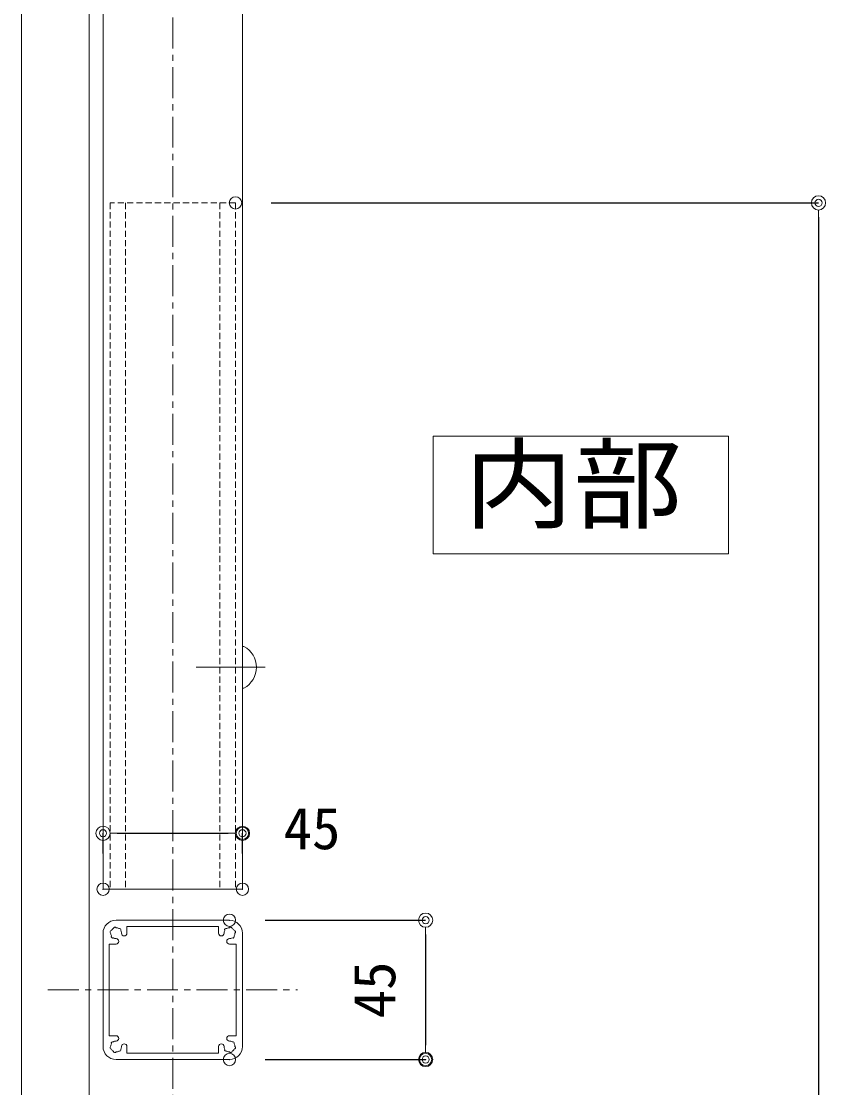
# Model space of a CAD drawing. Units: millimetres, scale not verified. Extents: x -1682 to 1682, y -1188 to 1188.
# Drawn here: x -145.4 to 114.2, y 40.3 to 384.8 of the extents above; entities that cross this region are included whole.
import ezdxf
from ezdxf.enums import TextEntityAlignment as Align

# ---------------------------------------------------------------- set-up
doc = ezdxf.new("R2010")
doc.units = ezdxf.units.MM
doc.header["$LTSCALE"] = 8
doc.header["$PDMODE"] = 32
doc.header["$PDSIZE"] = 4
doc.linetypes.add('USER1', pattern=[2, 1.25, -0.25, 0.25, -0.25])
doc.linetypes.add('USER3', pattern=[0.375, 0.25, -0.125])
for name, color, linetype, lineweight in [('0-0_0', 7, 'Continuous', 18), ('0-1_DEFPOINTS', 7, 'Continuous', 18), ('0-3_アンカー', 4, 'Continuous', 18), ('0-6_2躯体線', 4, 'Continuous', 18), ('0-7_3中心線', 2, 'USER1', 18), ('0-8_41ｱﾙﾐ', 6, 'Continuous', 18), ('0-B_P4-12', 7, 'Continuous', 18), ('0-C_4アルミ', 6, 'Continuous', 18)]:
    doc.layers.add(name, color=color, linetype=linetype, lineweight=lineweight)
doc.layers.add('0-9_1手摺寸法', color=7, linetype='Continuous')
doc.styles.add('ＭＳ ゴシック', font='')
doc.styles.get('ＭＳ ゴシック').set_extended_font_data('MS Gothic')

# ---------------------------------------------------------------- blocks, each defined once
blk = doc.blocks.new('_ORIGIN2')
at = {"layer": '0-0_0'}
blk.add_line((-0.5, 0), (-1, 0), dxfattribs=at)
for radius in [0.5, 0.25]:
    blk.add_circle((0, 0), radius, dxfattribs=at)
blk = doc.blocks.new('D49')
at = {"layer": '0-1_DEFPOINTS'}
for p in [(63.516, 518.339), (63.516, 473.339), (126.843, 473.339)]:
    blk.add_point(p, dxfattribs=at)
at = {"layer": '0-9_1手摺寸法'}
for p, q in [((75.016, 518.339), (126.843, 518.339)), ((126.843, 513.739), (126.843, 477.939)), ((75.016, 473.339), (126.843, 473.339))]:
    blk.add_line(p, q, dxfattribs=at)
at = {"layer": '0-9_1手摺寸法', "xscale": 4.6, "yscale": 4.6}
for p, rotation in [((126.843, 518.339), 90), ((126.843, 473.339), 270)]:
    blk.add_blockref('_ORIGIN2', p, dxfattribs=dict(at, rotation=rotation))
at = {"layer": '0-9_1手摺寸法', "style": 'ＭＳ ゴシック'}
blk.add_text('45', height=13.49, rotation=90, dxfattribs=at).set_placement((121.093, 486.639), align=Align.BOTTOM_LEFT)
blk = doc.blocks.new('D50')
at = {"layer": '0-1_DEFPOINTS'}
for p in [(67.716, 546.426), (22.716, 528.339), (67.716, 528.339)]:
    blk.add_point(p, dxfattribs=at)
at = {"layer": '0-9_1手摺寸法'}
for p, q in [((22.716, 539.839), (22.716, 546.426)), ((27.316, 546.426), (63.116, 546.426)), ((67.716, 539.839), (67.716, 546.426))]:
    blk.add_line(p, q, dxfattribs=at)
at = {"layer": '0-9_1手摺寸法', "xscale": 4.6, "yscale": 4.6, "rotation": 180}
blk.add_blockref('_ORIGIN2', (22.716, 546.426), dxfattribs=at)
at = {"layer": '0-9_1手摺寸法', "xscale": 4.6, "yscale": 4.6}
blk.add_blockref('_ORIGIN2', (67.716, 546.426), dxfattribs=at)
at = {"layer": '0-9_1手摺寸法', "style": 'ＭＳ ゴシック'}
blk.add_text('45', height=13.49, dxfattribs=at).set_placement((80.984, 537.226), align=Align.BOTTOM_LEFT)
blk = doc.blocks.new('D38')
at = {"layer": '0-1_DEFPOINTS'}
blk.add_point((65.466, 750.048), dxfattribs=at)
at = {"layer": '0-9_1手摺寸法'}
for p, q in [((76.966, 750.048), (253.679, 750.048)), ((253.679, 745.448), (253.679, -45.352))]:
    blk.add_line(p, q, dxfattribs=at)
at = {"layer": '0-9_1手摺寸法', "xscale": 4.6, "yscale": 4.6, "rotation": 90}
blk.add_blockref('_ORIGIN2', (253.679, 750.048), dxfattribs=at)

msp = doc.modelspace()

# ---------------------------------------------------------------- linework, layer by layer
at = {"layer": '0-0_0'}
for p, q in [((-74.024, 581.106), (-74.024, 104.397)), ((-119.024, 471.106), (-119.024, 104.397))]:
    msp.add_line(p, q, dxfattribs=at)
at = {"layer": '0-1_DEFPOINTS'}
msp.add_line((-119.024, 104.397), (-74.024, 104.397), dxfattribs=at)
at = {"layer": '0-3_アンカー', "linetype": 'USER3'}
for p, q in [((-116.774, 326.106), (-116.774, 104.397)), ((-76.274, 326.106), (-116.774, 326.106)), ((-111.774, 326.106), (-111.774, 104.397)), ((-81.274, 326.106), (-81.274, 104.397)), ((-76.274, 326.106), (-76.274, 104.397))]:
    msp.add_line(p, q, dxfattribs=at)
at = {"layer": '0-6_2躯体線'}
for p, q in [((-74.024, 169.356), (-74.024, 182.856)), ((-73.524, 182.856), (-74.024, 182.856)), ((-88.964, 176.106), (-66.708, 176.106)), ((-73.524, 169.356), (-74.024, 169.356))]:
    msp.add_line(p, q, dxfattribs=at)
msp.add_arc((-77.219, 176.106), 7.695, 298.69866, 61.30134, dxfattribs=at)
at = {"layer": '0-7_3中心線'}
for p, q in [((-96.524, 657.955), (-96.524, -887.018)), ((-136.831, 71.897), (-56.217, 71.897))]:
    msp.add_line(p, q, dxfattribs=at)
at = {"layer": '0-8_41ｱﾙﾐ'}
for p, q in [((-114.824, 94.397), (-78.224, 94.397)), ((-119.024, 90.197), (-119.024, 53.597)), ((-111.324, 92.397), (-81.724, 92.397)), ((-111.324, 90.197), (-111.324, 92.397)), ((-81.724, 90.197), (-81.724, 92.397)), ((-74.024, 90.197), (-74.024, 53.597)), ((-117.024, 86.697), (-117.024, 57.097)), ((-117.024, 86.697), (-114.824, 86.697)), ((-76.024, 86.697), (-78.224, 86.697)), ((-76.024, 86.697), (-76.024, 57.097)), ((-117.024, 57.097), (-114.824, 57.097)), ((-76.024, 57.097), (-78.224, 57.097)), ((-111.324, 53.597), (-111.324, 51.397)), ((-81.724, 53.597), (-81.724, 51.397)), ((-114.824, 49.397), (-78.224, 49.397)), ((-111.324, 51.397), (-81.724, 51.397))]:
    msp.add_line(p, q, dxfattribs=at)
for centre, radius, start, end in [((-114.824, 90.197), 4.2, 90, 180), ((-78.224, 90.197), 4.2, 360, 90), ((-116.273, 90.586), 0.5, 165, 232.97569), ((-116.273, 90.586), 0.5, 97.02431, 165), ((-114.824, 90.197), 1.75, 180.35889, 195), ((-114.824, 90.197), 1.75, 195, 209.64111), ((-114.824, 90.197), 1.75, 135, 149.64111), ((-114.824, 90.197), 1.75, 120.35889, 135), ((-115.212, 91.646), 0.5, 105, 172.97569), ((-115.212, 91.646), 0.5, 37.02431, 105), ((-114.824, 90.197), 1.75, 75, 89.64111), ((-114.824, 90.197), 1.75, 60.35889, 75), ((-113.763, 91.258), 0.5, 45, 112.97569), ((-113.763, 91.258), 0.5, 337.02431, 45), ((-114.824, 90.197), 1.75, 15, 29.64111), ((-114.824, 90.197), 1.75, 0, 15), ((-112.199, 90.197), 0.875, 180, 0), ((-80.849, 90.197), 0.875, 180, 360), ((-78.224, 90.197), 1.75, 165, 180), ((-78.224, 90.197), 1.75, 150.35889, 165), ((-79.284, 91.258), 0.5, 135, 202.97569), ((-79.284, 91.258), 0.5, 67.02431, 135), ((-78.224, 90.197), 1.75, 105, 119.64111), ((-78.224, 90.197), 1.75, 90.35889, 105), ((-77.836, 91.646), 0.5, 75, 142.97569), ((-77.836, 91.646), 0.5, 7.02431, 75), ((-78.224, 90.197), 1.75, 45, 59.64111), ((-78.224, 90.197), 1.75, 30.35889, 45), ((-76.775, 90.586), 0.5, 15, 82.97569), ((-78.224, 90.197), 1.75, 330.35889, 345), ((-78.224, 90.197), 1.75, 345, 359.64111), ((-76.775, 90.586), 0.5, 307.02431, 15), ((-115.884, 89.137), 0.5, 157.02431, 225), ((-115.884, 89.137), 0.5, 225, 292.97569), ((-114.824, 90.197), 1.75, 240.35889, 255), ((-114.824, 90.197), 1.75, 255, 269.64111), ((-114.824, 87.572), 0.875, 270, 90), ((-78.224, 87.572), 0.875, 90, 270), ((-78.224, 90.197), 1.75, 270.35889, 285), ((-78.224, 90.197), 1.75, 285, 299.64111), ((-77.163, 89.137), 0.5, 247.02431, 315), ((-77.163, 89.137), 0.5, 315, 22.97569), ((-115.884, 54.658), 0.5, 67.02431, 135), ((-114.824, 53.597), 1.75, 105, 119.64111), ((-114.824, 53.597), 1.75, 90.35889, 105), ((-114.824, 56.222), 0.875, 270, 90), ((-78.224, 56.222), 0.875, 90, 270), ((-78.224, 53.597), 1.75, 75, 89.64111), ((-78.224, 53.597), 1.75, 60.35889, 75), ((-77.163, 54.658), 0.5, 45, 112.97569), ((-114.824, 53.597), 4.2, 180, 270), ((-116.273, 53.209), 0.5, 127.02431, 195), ((-116.273, 53.209), 0.5, 195, 262.97569), ((-114.824, 53.597), 1.75, 165, 179.64111), ((-114.824, 53.597), 1.75, 150.35889, 165), ((-115.884, 54.658), 0.5, 135, 202.97569), ((-114.824, 53.597), 1.75, 210.35889, 225), ((-114.824, 53.597), 1.75, 225, 239.64111), ((-115.212, 52.148), 0.5, 187.02431, 255), ((-115.212, 52.148), 0.5, 255, 322.97569), ((-114.824, 53.597), 1.75, 270.35889, 285), ((-114.824, 53.597), 1.75, 285, 299.64111), ((-113.763, 52.537), 0.5, 247.02431, 315), ((-113.763, 52.537), 0.5, 315, 22.97569), ((-114.824, 53.597), 1.75, 330.35889, 345), ((-114.824, 53.597), 1.75, 345, 0), ((-112.199, 53.597), 0.875, 0, 180), ((-80.849, 53.597), 0.875, 360, 180), ((-78.224, 53.597), 1.75, 180, 195), ((-78.224, 53.597), 1.75, 195, 209.64111), ((-79.284, 52.537), 0.5, 157.02431, 225), ((-79.284, 52.537), 0.5, 225, 292.97569), ((-78.224, 53.597), 1.75, 240.35889, 255), ((-78.224, 53.597), 1.75, 255, 269.64111), ((-77.836, 52.148), 0.5, 217.02431, 285), ((-78.224, 53.597), 4.2, 270, 360), ((-77.836, 52.148), 0.5, 285, 352.97569), ((-78.224, 53.597), 1.75, 300.35889, 315), ((-78.224, 53.597), 1.75, 315, 329.64111), ((-77.163, 54.658), 0.5, 337.02431, 45), ((-76.775, 53.209), 0.5, 277.02431, 345), ((-78.224, 53.597), 1.75, 15, 29.64111), ((-78.224, 53.597), 1.75, 0.35889, 15), ((-76.775, 53.209), 0.5, 345, 52.97569)]:
    msp.add_arc(centre, radius, start, end, dxfattribs=at)
at = {"layer": '0-B_P4-12'}
msp.add_line((-12.476, 250.806), (-12.476, 212.796), dxfattribs=at)
msp.add_lwpolyline([(-12.476, 212.796), (82.85, 212.796), (82.85, 250.807), (-12.476, 250.807)], dxfattribs=at)
at = {"layer": '0-C_4アルミ'}
for p, q in [((-145.399, -393.894), (-145.399, 501.106)), ((-123.524, -393.894), (-123.524, 501.106))]:
    msp.add_line(p, q, dxfattribs=at)

# ---------------------------------------------------------------- block references
at = {"layer": '0-9_1手摺寸法'}
for name in ['D38', 'D50', 'D49']:
    msp.add_blockref(name, (-141.739, -423.942), dxfattribs=at)

# ---------------------------------------------------------------- texts
at = {"layer": '0-B_P4-12', "style": 'ＭＳ ゴシック', "width": 1.1}
msp.add_text('内部', height=23.46, dxfattribs=at).set_placement((-2.417, 216.429), align=Align.BOTTOM_LEFT)

doc.saveas('drawing.dxf')
